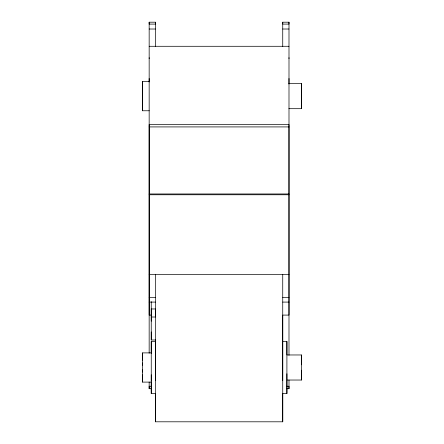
<?xml version="1.0" encoding="UTF-8"?>
<svg xmlns="http://www.w3.org/2000/svg" width="444" height="444" viewBox="0 0 444 444"><rect width="100%" height="100%" fill="white"/><g stroke="black" fill="none" stroke-linecap="round" stroke-linejoin="round"><path stroke-width="0.67" d="M151.249 382.106L142.485 382.106L142.485 374.803M142.485 372.089L142.485 369.796M142.485 365.201L142.485 362.909M142.485 360.195L142.485 352.891L151.249 352.891M149.228 110.767L142.485 110.767L142.485 81.546L149.228 81.546M151.67 388.705L149.162 388.705L149.162 386.258L151.67 386.258M149.162 22.2L149.162 24.098L155.422 24.098L155.422 22.2L149.162 22.2L149.162 315.09L151.67 315.09M155.422 393.512L151.249 393.512L151.249 374.803M151.249 353.385L151.249 341.486L155.422 341.486L155.422 380.508M155.422 339.993L151.249 339.993L151.249 301.609M282.734 274.275L282.734 421.8L155.422 421.8L155.422 274.275M155.422 46.648L155.422 22.2M282.734 46.648L282.734 22.2L288.994 22.2L288.994 24.098L282.734 24.098L282.734 22.2M282.734 393.512L286.907 393.512L286.907 380.508M286.907 373.765L286.907 380.031L301.515 380.031L301.515 373.765M286.907 354.49L286.907 341.486L282.734 341.486L282.734 380.508M286.491 388.705L288.994 388.705L288.994 386.258L286.491 386.258M288.994 22.2L288.994 315.09L282.734 315.09L282.734 341.347M301.515 372.927L301.515 370.213M301.515 364.785L301.515 362.071M301.515 361.233L301.515 354.967L286.907 354.967M288.9 108.686L301.515 108.686L301.515 83.622L288.9 83.622M149.162 29.015L155.422 29.015M282.734 29.015L288.994 29.015M149.162 46.287L288.994 46.287M149.162 126.917L288.994 126.917M149.162 193.973L288.994 193.973M149.162 194.761L288.994 194.761M149.162 274.386L288.994 274.386M149.162 297.341L155.422 297.341M282.734 297.341L288.994 297.341M149.162 302.087L155.422 302.087M282.734 302.087L288.994 302.087M151.249 317.01L155.422 317.01L155.422 308.963L151.249 308.963L151.249 321.206M301.515 83.622L301.515 108.686M301.515 354.967L301.515 380.031M288.994 57.692L288.994 58.591M288.994 78.488L288.994 84.027M288.994 355.3L288.994 124.525L149.162 124.525L149.162 353.23M288.994 380.036L288.994 388.705M286.907 341.486L286.907 393.512M282.734 393.373L282.734 421.8M155.422 339.965L155.422 341.347M155.422 393.373L155.422 421.8M151.249 331.94L151.249 339.993M151.249 341.486L151.249 380.508M151.249 381.868L151.249 393.512M149.162 57.692L149.162 58.591M149.162 78.488L149.162 81.951M149.162 382.084L149.162 388.705M142.485 81.546L142.485 110.767M142.485 352.891L142.485 382.106"/></g></svg>
